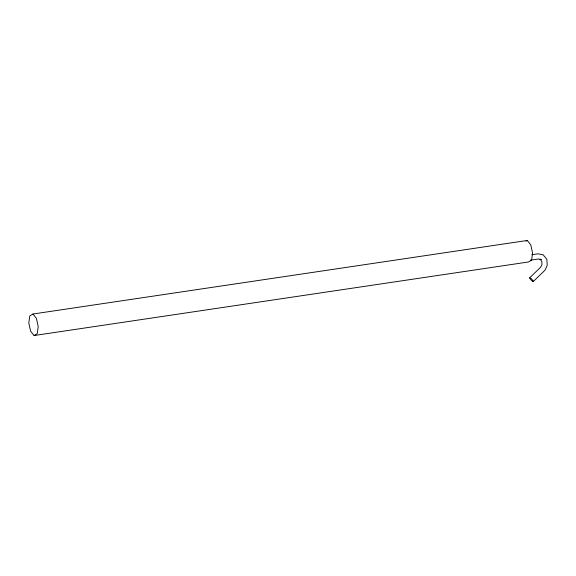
<?xml version="1.0" encoding="UTF-8"?>
<svg xmlns="http://www.w3.org/2000/svg" width="576" height="576" viewBox="0 0 576 576"><rect width="100%" height="100%" fill="white"/><g stroke="black" fill="none" stroke-linecap="round" stroke-linejoin="round"><path stroke-width="0.86" d="M529.618 277.877L530.935 279.893L533.124 281.678L533.16 280.764L530.993 278.41L529.618 277.877L540.77 267.084L541.973 264.542L541.8 261.36L539.986 259.099L541.354 259.632L538.258 259.013L530.294 260.201M533.124 281.678L544.975 270.209L547.2 265.507L546.876 259.394L543.218 254.837L538.027 253.8L531.857 254.722M32.947 314.014L29.779 315.864L28.8 322.934L30.578 331.085L34.07 335.542L528.43 261.986L531.59 260.136L532.57 253.066L530.791 244.915L527.299 240.458L32.947 314.014L36.439 318.463L38.218 326.614L37.238 333.684L34.07 335.542M526.032 241.2L527.299 240.458"/></g></svg>
